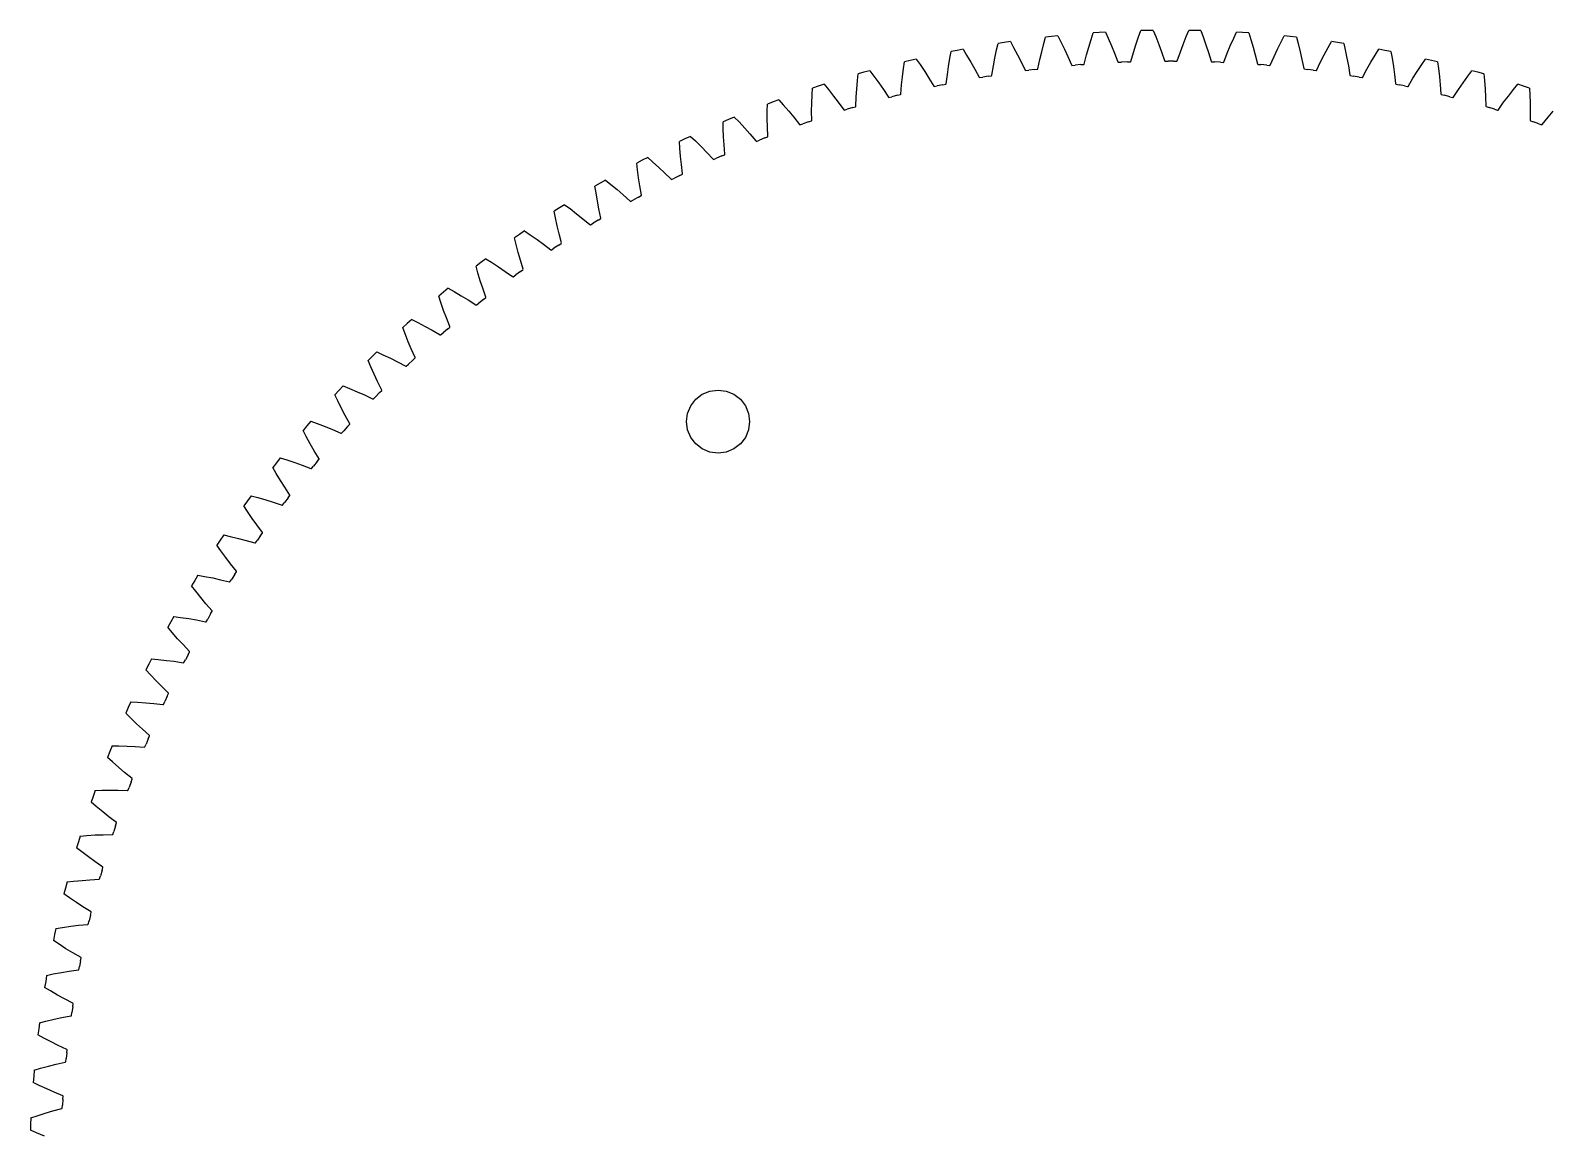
# Model space of a CAD drawing. Header units: millimetres. Extents: x -1110 to 413, y -747 to 380.
# Drawn here: x -876.6 to -763.6, y -357.4 to -275.4 of the extents above; entities that cross this region are included whole.
import ezdxf

# ---------------------------------------------------------------- set-up
doc = ezdxf.new("R2010")
doc.units = ezdxf.units.MM

msp = doc.modelspace()

# ---------------------------------------------------------------- linework, layer by layer
for p, q in [((-797.77, -276.08), (-797.62, -275.6)), ((-797.16, -275.57), (-797.62, -275.6)), ((-796.7, -275.54), (-797.16, -275.57)), ((-796.7, -275.54), (-796.49, -276)), ((-794.24, -275.9), (-794.07, -275.43)), ((-793.61, -275.42), (-794.07, -275.43)), ((-793.15, -275.42), (-793.61, -275.42)), ((-793.15, -275.42), (-792.96, -275.88)), ((-790.7, -275.88), (-790.51, -275.42)), ((-790.06, -275.42), (-790.51, -275.42)), ((-789.6, -275.43), (-790.06, -275.42)), ((-789.6, -275.43), (-789.43, -275.9)), ((-787.17, -276), (-786.96, -275.54)), ((-786.51, -275.57), (-786.96, -275.54)), ((-786.05, -275.6), (-786.51, -275.57)), ((-786.05, -275.6), (-785.9, -276.08)), ((-807.28, -276.82), (-807.73, -276.91)), ((-807.28, -276.82), (-807.02, -277.25)), ((-804.79, -276.87), (-804.68, -276.38)), ((-804.23, -276.32), (-804.68, -276.38)), ((-803.77, -276.25), (-804.23, -276.32)), ((-803.77, -276.25), (-803.53, -276.68)), ((-803.53, -276.68), (-803.23, -277.23)), ((-801.44, -277), (-801.29, -276.4)), ((-801.29, -276.4), (-801.16, -275.92)), ((-800.7, -275.87), (-801.16, -275.92)), ((-800.25, -275.82), (-800.7, -275.87)), ((-800.25, -275.82), (-800.02, -276.27)), ((-800.02, -276.27), (-799.74, -276.82)), ((-799.74, -276.82), (-799.5, -277.36)), ((-798.1, -277.24), (-797.94, -276.67)), ((-797.94, -276.67), (-797.77, -276.08)), ((-796.49, -276), (-796.24, -276.57)), ((-796.24, -276.57), (-796.02, -277.11)), ((-794.62, -277.05), (-794.44, -276.49)), ((-794.44, -276.49), (-794.24, -275.9)), ((-792.96, -275.88), (-792.74, -276.46)), ((-792.74, -276.46), (-792.53, -277.01)), ((-791.13, -277.01), (-790.93, -276.46)), ((-790.93, -276.46), (-790.7, -275.88)), ((-789.43, -275.9), (-789.23, -276.49)), ((-789.23, -276.49), (-789.05, -277.05)), ((-787.65, -277.11), (-787.42, -276.57)), ((-787.42, -276.57), (-787.17, -276)), ((-785.9, -276.08), (-785.72, -276.67)), ((-785.72, -276.67), (-785.57, -277.24)), ((-784.17, -277.36), (-783.92, -276.82)), ((-783.92, -276.82), (-783.65, -276.27)), ((-783.65, -276.27), (-783.42, -275.82)), ((-782.97, -275.87), (-783.42, -275.82)), ((-782.51, -275.92), (-782.97, -275.87)), ((-782.51, -275.92), (-782.38, -276.4)), ((-782.38, -276.4), (-782.23, -277)), ((-780.44, -277.23), (-780.14, -276.68)), ((-780.14, -276.68), (-779.89, -276.25)), ((-779.44, -276.32), (-779.89, -276.25)), ((-778.99, -276.38), (-779.44, -276.32)), ((-778.99, -276.38), (-778.88, -276.87)), ((-776.65, -277.25), (-776.39, -276.82)), ((-775.94, -276.91), (-776.39, -276.82)), ((-811.72, -278.25), (-811.65, -277.75)), ((-811.21, -277.65), (-811.65, -277.75)), ((-810.76, -277.54), (-811.21, -277.65)), ((-810.76, -277.54), (-810.48, -277.95)), ((-810.48, -277.95), (-810.14, -278.47)), ((-808.37, -278.1), (-808.27, -277.49)), ((-808.27, -277.49), (-808.18, -276.99)), ((-807.73, -276.91), (-808.18, -276.99)), ((-807.02, -277.25), (-806.7, -277.78)), ((-806.7, -277.78), (-806.41, -278.29)), ((-805.02, -278.06), (-804.92, -277.48)), ((-804.92, -277.48), (-804.79, -276.87)), ((-803.23, -277.23), (-802.96, -277.75)), ((-802.96, -277.75), (-802.66, -278.36)), ((-801.72, -278.27), (-801.57, -277.58)), ((-801.57, -277.58), (-801.44, -277)), ((-799.5, -277.36), (-799.22, -277.98)), ((-799.22, -277.98), (-799.2, -278.02)), ((-798.53, -277.96), (-798.96, -278)), ((-798.53, -277.96), (-798.3, -277.95)), ((-798.3, -277.95), (-798.28, -277.93)), ((-798.28, -277.93), (-798.1, -277.24)), ((-796.02, -277.11), (-795.77, -277.75)), ((-795.77, -277.75), (-795.75, -277.78)), ((-795.75, -277.78), (-795.51, -277.77)), ((-795.07, -277.76), (-795.51, -277.77)), ((-795.07, -277.76), (-794.85, -277.75)), ((-794.85, -277.75), (-794.82, -277.73)), ((-794.82, -277.73), (-794.62, -277.05)), ((-792.53, -277.01), (-792.31, -277.65)), ((-792.31, -277.65), (-792.29, -277.69)), ((-792.29, -277.69), (-792.05, -277.69)), ((-791.62, -277.69), (-792.05, -277.69)), ((-791.62, -277.69), (-791.39, -277.69)), ((-791.39, -277.69), (-791.36, -277.68)), ((-791.36, -277.68), (-791.13, -277.01)), ((-789.05, -277.05), (-788.85, -277.7)), ((-788.85, -277.7), (-788.83, -277.74)), ((-788.83, -277.74), (-788.59, -277.76)), ((-788.16, -277.77), (-788.59, -277.76)), ((-788.16, -277.77), (-787.93, -277.79)), ((-787.93, -277.79), (-787.91, -277.77)), ((-787.91, -277.77), (-787.65, -277.11)), ((-785.57, -277.24), (-785.4, -277.9)), ((-785.4, -277.9), (-785.38, -277.94)), ((-785.38, -277.94), (-785.14, -277.96)), ((-784.71, -278), (-785.14, -277.96)), ((-784.46, -278), (-784.17, -277.36)), ((-782.23, -277), (-782.1, -277.58)), ((-782.1, -277.58), (-781.96, -278.24)), ((-781.02, -278.39), (-780.71, -277.75)), ((-780.71, -277.75), (-780.44, -277.23)), ((-778.88, -276.87), (-778.75, -277.48)), ((-778.75, -277.48), (-778.64, -278.06)), ((-777.26, -278.29), (-776.97, -277.78)), ((-776.97, -277.78), (-776.65, -277.25)), ((-775.49, -276.99), (-775.94, -276.91)), ((-775.49, -276.99), (-775.4, -277.49)), ((-775.4, -277.49), (-775.3, -278.1)), ((-773.53, -278.47), (-773.19, -277.95)), ((-773.19, -277.95), (-772.91, -277.54)), ((-772.46, -277.65), (-772.91, -277.54)), ((-772.02, -277.75), (-772.46, -277.65)), ((-772.02, -277.75), (-771.95, -278.25)), ((-815.14, -279.15), (-815.09, -278.65)), ((-814.65, -278.53), (-815.09, -278.65)), ((-814.21, -278.41), (-814.65, -278.53)), ((-814.21, -278.41), (-813.91, -278.81)), ((-813.91, -278.81), (-813.55, -279.31)), ((-811.85, -279.45), (-811.8, -278.86)), ((-811.8, -278.86), (-811.72, -278.25)), ((-810.14, -278.47), (-809.82, -278.97)), ((-809.82, -278.97), (-809.47, -279.56)), ((-808.54, -279.38), (-808.45, -278.68)), ((-808.45, -278.68), (-808.37, -278.1)), ((-806.41, -278.29), (-806.08, -278.89)), ((-806.08, -278.89), (-806.05, -278.92)), ((-806.05, -278.92), (-805.81, -278.89)), ((-805.39, -278.81), (-805.81, -278.89)), ((-805.39, -278.81), (-805.16, -278.78)), ((-805.16, -278.78), (-805.14, -278.75)), ((-805.14, -278.75), (-805.02, -278.06)), ((-802.66, -278.36), (-802.63, -278.4)), ((-802.63, -278.4), (-802.39, -278.37)), ((-801.97, -278.32), (-802.39, -278.37)), ((-801.97, -278.32), (-801.74, -278.29)), ((-801.74, -278.29), (-801.72, -278.27)), ((-799.2, -278.02), (-798.96, -278)), ((-784.71, -278), (-784.48, -278.02)), ((-784.48, -278.02), (-784.46, -278)), ((-781.96, -278.24), (-781.94, -278.28)), ((-781.94, -278.28), (-781.7, -278.32)), ((-781.27, -278.37), (-781.7, -278.32)), ((-781.27, -278.37), (-781.05, -278.4)), ((-781.05, -278.4), (-781.02, -278.39)), ((-778.64, -278.06), (-778.53, -278.73)), ((-778.53, -278.73), (-778.52, -278.77)), ((-778.52, -278.77), (-778.28, -278.81)), ((-777.85, -278.89), (-778.28, -278.81)), ((-777.85, -278.89), (-777.63, -278.92)), ((-777.63, -278.92), (-777.6, -278.91)), ((-777.6, -278.91), (-777.26, -278.29)), ((-775.3, -278.1), (-775.21, -278.68)), ((-775.21, -278.68), (-775.13, -279.36)), ((-774.21, -279.58), (-773.84, -278.97)), ((-773.84, -278.97), (-773.53, -278.47)), ((-771.95, -278.25), (-771.87, -278.86)), ((-771.87, -278.86), (-771.81, -279.45)), ((-770.12, -279.31), (-769.76, -278.81)), ((-769.76, -278.81), (-769.46, -278.41)), ((-769.02, -278.53), (-769.46, -278.41)), ((-768.58, -278.65), (-769.02, -278.53)), ((-768.58, -278.65), (-768.53, -279.15)), ((-818.54, -280.82), (-818.51, -280.2)), ((-818.51, -280.2), (-818.48, -279.7)), ((-818.05, -279.56), (-818.48, -279.7)), ((-817.61, -279.42), (-818.05, -279.56)), ((-817.61, -279.42), (-817.3, -279.8)), ((-817.3, -279.8), (-816.92, -280.29)), ((-815.22, -280.36), (-815.19, -279.77)), ((-815.19, -279.77), (-815.14, -279.15)), ((-813.55, -279.31), (-813.21, -279.8)), ((-813.21, -279.8), (-812.84, -280.37)), ((-812.15, -280.23), (-812.57, -280.34)), ((-812.15, -280.23), (-811.93, -280.18)), ((-811.93, -280.18), (-811.91, -280.15)), ((-811.91, -280.15), (-811.85, -279.45)), ((-809.47, -279.56), (-809.44, -279.59)), ((-809.44, -279.59), (-809.21, -279.54)), ((-808.79, -279.45), (-809.21, -279.54)), ((-808.79, -279.45), (-808.56, -279.41)), ((-808.56, -279.41), (-808.54, -279.38)), ((-775.13, -279.36), (-775.12, -279.4)), ((-775.12, -279.4), (-774.88, -279.45)), ((-774.46, -279.54), (-774.88, -279.45)), ((-774.46, -279.54), (-774.24, -279.59)), ((-774.24, -279.59), (-774.21, -279.58)), ((-771.81, -279.45), (-771.76, -280.13)), ((-771.76, -280.13), (-771.74, -280.17)), ((-771.74, -280.17), (-771.51, -280.23)), ((-771.09, -280.34), (-771.51, -280.23)), ((-770.85, -280.39), (-770.45, -279.8)), ((-770.45, -279.8), (-770.12, -279.31)), ((-768.53, -279.15), (-768.48, -279.77)), ((-768.48, -279.77), (-768.45, -280.36)), ((-766.75, -280.29), (-766.37, -279.8)), ((-766.37, -279.8), (-766.05, -279.42)), ((-765.62, -279.56), (-766.05, -279.42)), ((-765.18, -279.7), (-765.62, -279.56)), ((-765.18, -279.7), (-765.15, -280.2)), ((-765.15, -280.2), (-765.13, -280.82)), ((-821.84, -281.39), (-821.83, -280.89)), ((-821.41, -280.73), (-821.83, -280.89)), ((-820.98, -280.57), (-821.41, -280.73)), ((-820.98, -280.57), (-820.65, -280.94)), ((-820.65, -280.94), (-820.24, -281.41)), ((-818.55, -281.41), (-818.54, -280.82)), ((-816.92, -280.29), (-816.56, -280.76)), ((-816.56, -280.76), (-816.16, -281.32)), ((-816.16, -281.32), (-816.13, -281.35)), ((-816.13, -281.35), (-815.9, -281.28)), ((-815.49, -281.15), (-815.9, -281.28)), ((-815.49, -281.15), (-815.27, -281.09)), ((-815.27, -281.09), (-815.25, -281.06)), ((-815.25, -281.06), (-815.22, -280.36)), ((-812.84, -280.37), (-812.81, -280.4)), ((-812.81, -280.4), (-812.57, -280.34)), ((-771.09, -280.34), (-770.87, -280.4)), ((-770.87, -280.4), (-770.85, -280.39)), ((-768.45, -280.36), (-768.42, -281.04)), ((-768.42, -281.04), (-768.41, -281.08)), ((-768.41, -281.08), (-768.18, -281.15)), ((-767.77, -281.28), (-768.18, -281.15)), ((-767.77, -281.28), (-767.55, -281.35)), ((-767.55, -281.35), (-767.52, -281.34)), ((-767.52, -281.34), (-767.1, -280.76)), ((-767.1, -280.76), (-766.75, -280.29)), ((-765.13, -280.82), (-765.12, -281.41)), ((-824.71, -282.03), (-825.13, -282.21)), ((-825.12, -282.71), (-825.13, -282.21)), ((-824.29, -281.86), (-824.71, -282.03)), ((-824.29, -281.86), (-823.94, -282.22)), ((-823.94, -282.22), (-823.52, -282.67)), ((-821.84, -282.01), (-821.84, -281.39)), ((-821.82, -282.59), (-821.84, -282.01)), ((-820.24, -281.41), (-819.87, -281.87)), ((-819.87, -281.87), (-819.45, -282.4)), ((-819.45, -282.4), (-819.41, -282.43)), ((-819.41, -282.43), (-819.19, -282.36)), ((-818.78, -282.21), (-819.19, -282.36)), ((-818.78, -282.21), (-818.56, -282.14)), ((-818.56, -282.14), (-818.54, -282.11)), ((-818.54, -282.11), (-818.55, -281.41)), ((-765.12, -281.41), (-765.13, -282.09)), ((-765.13, -282.09), (-765.11, -282.13)), ((-765.11, -282.13), (-764.89, -282.21)), ((-764.48, -282.36), (-764.89, -282.21)), ((-764.48, -282.36), (-764.27, -282.43)), ((-764.27, -282.43), (-764.24, -282.42)), ((-764.24, -282.42), (-763.8, -281.87)), ((-763.8, -281.87), (-763.42, -281.41)), ((-827.96, -283.48), (-828.37, -283.68)), ((-827.54, -283.29), (-827.96, -283.48)), ((-827.54, -283.29), (-827.18, -283.63)), ((-827.18, -283.63), (-826.74, -284.07)), ((-825.09, -283.33), (-825.12, -282.71)), ((-825.05, -283.92), (-825.09, -283.33)), ((-823.52, -282.67), (-823.13, -283.11)), ((-823.13, -283.11), (-822.68, -283.63)), ((-822.68, -283.63), (-822.65, -283.66)), ((-822.65, -283.66), (-822.42, -283.57)), ((-822.02, -283.41), (-822.42, -283.57)), ((-822.02, -283.41), (-821.81, -283.33)), ((-821.79, -283.3), (-821.82, -282.59)), ((-821.81, -283.33), (-821.79, -283.3)), ((-828.33, -284.17), (-828.37, -283.68)), ((-828.28, -284.79), (-828.33, -284.17)), ((-826.74, -284.07), (-826.33, -284.49)), ((-826.33, -284.49), (-825.86, -284.99)), ((-825.21, -284.74), (-825.61, -284.92)), ((-825.21, -284.74), (-825, -284.65)), ((-824.99, -284.62), (-825.05, -283.92)), ((-825, -284.65), (-824.99, -284.62)), ((-831.14, -285.06), (-831.54, -285.27)), ((-831.49, -285.77), (-831.54, -285.27)), ((-831.41, -286.38), (-831.49, -285.77)), ((-830.73, -284.85), (-831.14, -285.06)), ((-830.73, -284.85), (-830.36, -285.18)), ((-830.36, -285.18), (-829.9, -285.6)), ((-829.9, -285.6), (-829.47, -286)), ((-828.22, -285.38), (-828.28, -284.79)), ((-828.13, -286.08), (-828.22, -285.38)), ((-825.86, -284.99), (-825.83, -285.01)), ((-825.83, -285.01), (-825.61, -284.92)), ((-834.25, -286.77), (-834.65, -287)), ((-834.57, -287.49), (-834.65, -287)), ((-833.86, -286.54), (-834.25, -286.77)), ((-833.86, -286.54), (-833.47, -286.86)), ((-833.47, -286.86), (-832.99, -287.25)), ((-831.32, -286.97), (-831.41, -286.38)), ((-831.2, -287.66), (-831.32, -286.97)), ((-829.47, -286), (-828.99, -286.48)), ((-828.99, -286.48), (-828.95, -286.5)), ((-828.95, -286.5), (-828.73, -286.4)), ((-828.34, -286.21), (-828.73, -286.4)), ((-828.34, -286.21), (-828.14, -286.11)), ((-828.14, -286.11), (-828.13, -286.08)), ((-834.47, -288.11), (-834.57, -287.49)), ((-834.35, -288.68), (-834.47, -288.11)), ((-832.99, -287.25), (-832.55, -287.64)), ((-832.55, -287.64), (-832.04, -288.1)), ((-832.04, -288.1), (-832, -288.12)), ((-832, -288.12), (-831.79, -288.01)), ((-831.41, -287.8), (-831.79, -288.01)), ((-831.41, -287.8), (-831.21, -287.69)), ((-831.21, -287.69), (-831.2, -287.66)), ((-837.29, -288.61), (-837.68, -288.86)), ((-837.58, -289.35), (-837.68, -288.86)), ((-836.91, -288.37), (-837.29, -288.61)), ((-836.91, -288.37), (-836.5, -288.66)), ((-836.5, -288.66), (-836.01, -289.04)), ((-836.01, -289.04), (-835.55, -289.41)), ((-834.21, -289.38), (-834.35, -288.68)), ((-839.88, -290.32), (-840.25, -290.58)), ((-839.88, -290.32), (-839.46, -290.6)), ((-837.45, -289.95), (-837.58, -289.35)), ((-837.31, -290.53), (-837.45, -289.95)), ((-835.55, -289.41), (-835.03, -289.85)), ((-835.03, -289.85), (-834.99, -289.87)), ((-834.99, -289.87), (-834.78, -289.74)), ((-834.41, -289.52), (-834.78, -289.74)), ((-834.41, -289.52), (-834.22, -289.4)), ((-834.22, -289.4), (-834.21, -289.38)), ((-840.25, -290.58), (-840.63, -290.84)), ((-840.51, -291.33), (-840.63, -290.84)), ((-840.35, -291.93), (-840.51, -291.33)), ((-839.46, -290.6), (-838.95, -290.95)), ((-838.95, -290.95), (-838.48, -291.3)), ((-838.48, -291.3), (-837.94, -291.72)), ((-837.34, -291.37), (-837.7, -291.61)), ((-837.34, -291.37), (-837.15, -291.24)), ((-837.14, -291.21), (-837.31, -290.53)), ((-837.15, -291.24), (-837.14, -291.21)), ((-843.13, -292.67), (-843.49, -292.94)), ((-842.76, -292.39), (-843.13, -292.67)), ((-842.76, -292.39), (-842.34, -292.65)), ((-842.34, -292.65), (-841.81, -292.99)), ((-840.19, -292.49), (-840.35, -291.93)), ((-839.99, -293.17), (-840.19, -292.49)), ((-837.94, -291.72), (-837.9, -291.74)), ((-837.9, -291.74), (-837.7, -291.61)), ((-843.35, -293.42), (-843.49, -292.94)), ((-843.17, -294.02), (-843.35, -293.42)), ((-841.81, -292.99), (-841.33, -293.32)), ((-841.33, -293.32), (-840.77, -293.71)), ((-840.77, -293.71), (-840.73, -293.72)), ((-840.73, -293.72), (-840.53, -293.59)), ((-840.18, -293.33), (-840.53, -293.59)), ((-840.18, -293.33), (-840, -293.2)), ((-840, -293.2), (-839.99, -293.17)), ((-845.91, -294.87), (-846.26, -295.17)), ((-845.56, -294.58), (-845.91, -294.87)), ((-845.56, -294.58), (-845.12, -294.83)), ((-845.12, -294.83), (-844.59, -295.14)), ((-842.99, -294.58), (-843.17, -294.02)), ((-842.75, -295.24), (-842.99, -294.58)), ((-846.11, -295.64), (-846.26, -295.17)), ((-845.9, -296.23), (-846.11, -295.64)), ((-844.59, -295.14), (-844.08, -295.45)), ((-844.08, -295.45), (-843.51, -295.82)), ((-843.51, -295.82), (-843.47, -295.83)), ((-843.47, -295.83), (-843.28, -295.68)), ((-842.94, -295.42), (-843.28, -295.68)), ((-842.94, -295.42), (-842.76, -295.27)), ((-842.76, -295.27), (-842.75, -295.24)), ((-848.6, -297.2), (-848.94, -297.5)), ((-848.26, -296.89), (-848.6, -297.2)), ((-848.26, -296.89), (-847.82, -297.12)), ((-847.82, -297.12), (-847.27, -297.41)), ((-845.69, -296.78), (-845.9, -296.23)), ((-845.43, -297.43), (-845.69, -296.78)), ((-848.76, -297.97), (-848.94, -297.5)), ((-848.53, -298.55), (-848.76, -297.97)), ((-847.27, -297.41), (-846.75, -297.69)), ((-846.75, -297.69), (-846.16, -298.04)), ((-846.16, -298.04), (-846.12, -298.05)), ((-846.12, -298.05), (-845.94, -297.89)), ((-845.61, -297.61), (-845.94, -297.89)), ((-845.61, -297.61), (-845.44, -297.46)), ((-845.44, -297.46), (-845.43, -297.43)), ((-850.86, -299.31), (-851.19, -299.63)), ((-850.86, -299.31), (-850.41, -299.52)), ((-848.3, -299.09), (-848.53, -298.55)), ((-848.01, -299.73), (-848.3, -299.09)), ((-851.19, -299.63), (-851.52, -299.95)), ((-851.32, -300.41), (-851.52, -299.95)), ((-851.07, -300.97), (-851.32, -300.41)), ((-850.41, -299.52), (-849.85, -299.78)), ((-849.85, -299.78), (-849.32, -300.05)), ((-849.32, -300.05), (-848.72, -300.37)), ((-848.72, -300.37), (-848.68, -300.38)), ((-848.68, -300.38), (-848.5, -300.21)), ((-848.19, -299.92), (-848.5, -300.21)), ((-848.19, -299.92), (-848.02, -299.76)), ((-848.02, -299.76), (-848.01, -299.73)), ((-850.81, -301.51), (-851.07, -300.97)), ((-850.5, -302.14), (-850.81, -301.51)), ((-853.68, -302.17), (-853.99, -302.5)), ((-853.77, -302.95), (-853.99, -302.5)), ((-853.36, -301.84), (-853.68, -302.17)), ((-853.36, -301.84), (-852.9, -302.02)), ((-852.9, -302.02), (-852.33, -302.27)), ((-852.33, -302.27), (-851.79, -302.51)), ((-851.79, -302.51), (-851.18, -302.8)), ((-851.18, -302.8), (-851.14, -302.81)), ((-851.14, -302.81), (-850.96, -302.64)), ((-850.66, -302.33), (-850.96, -302.64)), ((-850.66, -302.33), (-850.5, -302.17)), ((-850.5, -302.17), (-850.5, -302.14)), ((-827.52, -303.32), (-827.15, -302.83)), ((-827.15, -302.83), (-826.67, -302.46)), ((-826.67, -302.46), (-826.1, -302.23)), ((-826.1, -302.23), (-825.49, -302.15)), ((-825.49, -302.15), (-824.89, -302.23)), ((-824.89, -302.23), (-824.32, -302.46)), ((-824.32, -302.46), (-823.84, -302.83)), ((-823.84, -302.83), (-823.46, -303.32)), ((-853.5, -303.51), (-853.77, -302.95)), ((-853.22, -304.03), (-853.5, -303.51)), ((-827.84, -304.49), (-827.76, -303.88)), ((-827.76, -303.88), (-827.52, -303.32)), ((-823.46, -303.32), (-823.23, -303.88)), ((-823.23, -303.88), (-823.15, -304.49)), ((-856.06, -304.81), (-856.35, -305.16)), ((-855.76, -304.46), (-856.06, -304.81)), ((-855.76, -304.46), (-855.29, -304.63)), ((-855.29, -304.63), (-854.7, -304.85)), ((-854.7, -304.85), (-854.16, -305.07)), ((-854.16, -305.07), (-853.53, -305.34)), ((-853.04, -304.85), (-853.32, -305.17)), ((-852.88, -304.65), (-853.22, -304.03)), ((-853.04, -304.85), (-852.88, -304.68)), ((-852.88, -304.68), (-852.88, -304.65)), ((-827.76, -305.1), (-827.84, -304.49)), ((-827.52, -305.66), (-827.76, -305.1)), ((-823.23, -305.1), (-823.46, -305.66)), ((-823.15, -304.49), (-823.23, -305.1)), ((-856.12, -305.6), (-856.35, -305.16)), ((-855.82, -306.14), (-856.12, -305.6)), ((-855.52, -306.65), (-855.82, -306.14)), ((-853.53, -305.34), (-853.49, -305.34)), ((-853.49, -305.34), (-853.32, -305.17)), ((-827.15, -306.15), (-827.52, -305.66)), ((-826.67, -306.52), (-827.15, -306.15)), ((-823.84, -306.15), (-824.32, -306.52)), ((-823.46, -305.66), (-823.84, -306.15)), ((-858.04, -307.19), (-858.32, -307.55)), ((-858.04, -307.19), (-857.56, -307.34)), ((-857.56, -307.34), (-856.97, -307.53)), ((-855.15, -307.25), (-855.52, -306.65)), ((-855.3, -307.46), (-855.16, -307.28)), ((-855.16, -307.28), (-855.15, -307.25)), ((-826.1, -306.75), (-826.67, -306.52)), ((-825.49, -306.83), (-826.1, -306.75)), ((-824.89, -306.75), (-825.49, -306.83)), ((-824.32, -306.52), (-824.89, -306.75)), ((-858.32, -307.55), (-858.6, -307.91)), ((-858.35, -308.34), (-858.6, -307.91)), ((-858.03, -308.87), (-858.35, -308.34)), ((-856.97, -307.53), (-856.41, -307.73)), ((-856.41, -307.73), (-855.78, -307.97)), ((-855.78, -307.97), (-855.73, -307.97)), ((-855.73, -307.97), (-855.58, -307.79)), ((-855.3, -307.46), (-855.58, -307.79)), ((-857.71, -309.36), (-858.03, -308.87)), ((-857.32, -309.95), (-857.71, -309.36)), ((-860.47, -310.38), (-860.74, -310.75)), ((-860.47, -311.17), (-860.74, -310.75)), ((-860.2, -310.01), (-860.47, -310.38)), ((-860.2, -310.01), (-859.72, -310.14)), ((-859.72, -310.14), (-859.12, -310.3)), ((-859.12, -310.3), (-858.56, -310.48)), ((-858.56, -310.48), (-857.91, -310.69)), ((-857.91, -310.69), (-857.87, -310.7)), ((-857.87, -310.7), (-857.72, -310.51)), ((-857.46, -310.16), (-857.72, -310.51)), ((-857.46, -310.16), (-857.32, -309.98)), ((-857.32, -309.98), (-857.32, -309.95)), ((-860.12, -311.68), (-860.47, -311.17)), ((-859.78, -312.16), (-860.12, -311.68)), ((-862.24, -312.91), (-862.5, -313.29)), ((-862.24, -312.91), (-861.76, -313.02)), ((-861.76, -313.02), (-861.15, -313.17)), ((-859.37, -312.74), (-859.78, -312.16)), ((-859.5, -312.95), (-859.74, -313.31)), ((-859.5, -312.95), (-859.37, -312.77)), ((-859.37, -312.77), (-859.37, -312.74)), ((-862.5, -313.29), (-862.75, -313.68)), ((-862.46, -314.08), (-862.75, -313.68)), ((-862.09, -314.59), (-862.46, -314.08)), ((-861.15, -313.17), (-860.58, -313.32)), ((-860.58, -313.32), (-859.93, -313.5)), ((-859.93, -313.5), (-859.88, -313.5)), ((-859.88, -313.5), (-859.74, -313.31)), ((-861.74, -315.05), (-862.09, -314.59)), ((-861.3, -315.61), (-861.74, -315.05)), ((-864.4, -316.3), (-864.64, -316.69)), ((-864.16, -315.9), (-864.4, -316.3)), ((-864.16, -315.9), (-863.67, -315.99)), ((-863.67, -315.99), (-863.06, -316.11)), ((-863.06, -316.11), (-862.49, -316.24)), ((-862.49, -316.24), (-861.82, -316.39)), ((-861.82, -316.39), (-861.78, -316.39)), ((-861.78, -316.39), (-861.65, -316.19)), ((-861.42, -315.83), (-861.65, -316.19)), ((-861.42, -315.83), (-861.29, -315.64)), ((-861.29, -315.64), (-861.3, -315.61)), ((-864.33, -317.08), (-864.64, -316.69)), ((-863.94, -317.57), (-864.33, -317.08)), ((-863.57, -318.02), (-863.94, -317.57)), ((-863.11, -318.55), (-863.57, -318.02)), ((-863.22, -318.78), (-863.1, -318.58)), ((-863.1, -318.58), (-863.11, -318.55)), ((-866.18, -319.37), (-866.4, -319.77)), ((-866.08, -320.16), (-866.4, -319.77)), ((-865.96, -318.97), (-866.18, -319.37)), ((-865.96, -318.97), (-865.46, -319.04)), ((-865.46, -319.04), (-864.85, -319.13)), ((-864.85, -319.13), (-864.27, -319.23)), ((-864.27, -319.23), (-863.6, -319.36)), ((-863.6, -319.36), (-863.56, -319.36)), ((-863.56, -319.36), (-863.43, -319.16)), ((-863.22, -318.78), (-863.43, -319.16)), ((-865.67, -320.62), (-866.08, -320.16)), ((-865.27, -321.06), (-865.67, -320.62)), ((-864.79, -321.58), (-865.27, -321.06)), ((-864.89, -321.81), (-865.09, -322.19)), ((-864.89, -321.81), (-864.78, -321.61)), ((-864.78, -321.61), (-864.79, -321.58)), ((-867.82, -322.52), (-868.03, -322.93)), ((-867.69, -323.3), (-868.03, -322.93)), ((-867.62, -322.11), (-867.82, -322.52)), ((-867.62, -322.11), (-867.12, -322.16)), ((-867.12, -322.16), (-866.51, -322.23)), ((-866.51, -322.23), (-865.92, -322.3)), ((-865.92, -322.3), (-865.25, -322.41)), ((-865.25, -322.41), (-865.2, -322.4)), ((-865.2, -322.4), (-865.09, -322.19)), ((-867.26, -323.75), (-867.69, -323.3)), ((-866.85, -324.17), (-867.26, -323.75)), ((-866.34, -324.66), (-866.85, -324.17)), ((-869.15, -325.32), (-869.34, -325.74)), ((-869.15, -325.32), (-868.65, -325.34)), ((-868.65, -325.34), (-868.03, -325.39)), ((-868.03, -325.39), (-867.45, -325.44)), ((-867.45, -325.44), (-866.77, -325.51)), ((-866.72, -325.51), (-866.62, -325.29)), ((-866.44, -324.9), (-866.62, -325.29)), ((-866.44, -324.9), (-866.34, -324.69)), ((-866.34, -324.69), (-866.34, -324.66)), ((-869.34, -325.74), (-869.52, -326.15)), ((-869.17, -326.51), (-869.52, -326.15)), ((-868.72, -326.94), (-869.17, -326.51)), ((-866.77, -325.51), (-866.72, -325.51)), ((-868.29, -327.34), (-868.72, -326.94)), ((-867.77, -327.82), (-868.29, -327.34)), ((-870.55, -328.59), (-870.71, -329.01)), ((-870.55, -328.59), (-870.05, -328.59)), ((-870.05, -328.59), (-869.42, -328.61)), ((-869.42, -328.61), (-868.84, -328.63)), ((-868.84, -328.63), (-868.16, -328.68)), ((-868.16, -328.68), (-868.11, -328.67)), ((-868.11, -328.67), (-868.02, -328.45)), ((-867.85, -328.06), (-868.02, -328.45)), ((-867.85, -328.06), (-867.76, -327.85)), ((-867.76, -327.85), (-867.77, -327.82)), ((-870.71, -329.01), (-870.88, -329.44)), ((-870.52, -329.78), (-870.88, -329.44)), ((-870.05, -330.19), (-870.52, -329.78)), ((-869.61, -330.57), (-870.05, -330.19)), ((-869.06, -331.02), (-869.61, -330.57)), ((-869.13, -331.27), (-869.05, -331.05)), ((-869.05, -331.05), (-869.06, -331.02)), ((-871.8, -331.91), (-871.95, -332.34)), ((-871.8, -331.91), (-871.3, -331.89)), ((-871.3, -331.89), (-870.68, -331.88)), ((-870.68, -331.88), (-870.09, -331.89)), ((-870.09, -331.89), (-869.41, -331.9)), ((-869.41, -331.9), (-869.37, -331.9)), ((-869.37, -331.9), (-869.28, -331.67)), ((-869.13, -331.27), (-869.28, -331.67)), ((-871.95, -332.34), (-872.1, -332.78)), ((-871.72, -333.1), (-872.1, -332.78)), ((-871.24, -333.49), (-871.72, -333.1)), ((-870.78, -333.86), (-871.24, -333.49)), ((-870.22, -334.28), (-870.78, -333.86)), ((-870.28, -334.53), (-870.21, -334.31)), ((-870.21, -334.31), (-870.22, -334.28)), ((-872.92, -335.29), (-873.05, -335.72)), ((-872.92, -335.29), (-872.42, -335.25)), ((-872.42, -335.25), (-871.8, -335.21)), ((-871.8, -335.21), (-871.21, -335.19)), ((-871.21, -335.19), (-870.53, -335.18)), ((-870.53, -335.18), (-870.49, -335.17)), ((-870.49, -335.17), (-870.41, -334.94)), ((-870.28, -334.53), (-870.41, -334.94)), ((-873.05, -335.72), (-873.18, -336.16)), ((-872.79, -336.47), (-873.18, -336.16)), ((-872.29, -336.84), (-872.79, -336.47)), ((-871.82, -337.19), (-872.29, -336.84)), ((-871.23, -337.59), (-871.82, -337.19)), ((-871.28, -337.84), (-871.4, -338.25)), ((-871.28, -337.84), (-871.22, -337.62)), ((-871.22, -337.62), (-871.23, -337.59)), ((-873.89, -338.7), (-874.01, -339.15)), ((-873.89, -338.7), (-873.4, -338.64)), ((-873.4, -338.64), (-872.78, -338.58)), ((-872.78, -338.58), (-872.19, -338.53)), ((-872.19, -338.53), (-871.51, -338.5)), ((-871.51, -338.5), (-871.47, -338.48)), ((-871.47, -338.48), (-871.4, -338.25)), ((-874.01, -339.15), (-874.12, -339.59)), ((-873.71, -339.88), (-874.12, -339.59)), ((-873.2, -340.23), (-873.71, -339.88)), ((-872.71, -340.55), (-873.2, -340.23)), ((-872.11, -340.93), (-872.71, -340.55)), ((-872.15, -341.18), (-872.25, -341.6)), ((-872.15, -341.18), (-872.1, -340.96)), ((-872.1, -340.96), (-872.11, -340.93)), ((-874.72, -342.16), (-874.82, -342.61)), ((-874.72, -342.16), (-874.23, -342.08)), ((-874.23, -342.08), (-873.61, -341.99)), ((-873.61, -341.99), (-873.03, -341.92)), ((-873.03, -341.92), (-872.35, -341.85)), ((-872.35, -341.85), (-872.31, -341.84)), ((-872.31, -341.84), (-872.25, -341.6)), ((-874.82, -342.61), (-874.91, -343.05)), ((-874.49, -343.33), (-874.91, -343.05)), ((-873.97, -343.66), (-874.49, -343.33)), ((-873.46, -343.96), (-873.97, -343.66)), ((-872.85, -344.31), (-873.46, -343.96)), ((-872.88, -344.56), (-872.96, -344.99)), ((-872.88, -344.56), (-872.84, -344.34)), ((-872.84, -344.34), (-872.85, -344.31)), ((-875.41, -345.65), (-875.48, -346.1)), ((-875.41, -345.65), (-874.92, -345.54)), ((-874.92, -345.54), (-874.31, -345.43)), ((-874.31, -345.43), (-873.73, -345.34)), ((-873.73, -345.34), (-873.05, -345.24)), ((-873.05, -345.24), (-873.01, -345.22)), ((-873.01, -345.22), (-872.96, -344.99)), ((-875.48, -346.1), (-875.56, -346.55)), ((-875.13, -346.8), (-875.56, -346.55)), ((-874.59, -347.11), (-875.13, -346.8)), ((-874.07, -347.39), (-874.59, -347.11)), ((-873.45, -347.72), (-874.07, -347.39)), ((-873.47, -347.97), (-873.53, -348.4)), ((-873.47, -347.97), (-873.43, -347.75)), ((-873.43, -347.75), (-873.45, -347.72)), ((-875.94, -349.16), (-876, -349.61)), ((-875.94, -349.16), (-875.46, -349.04)), ((-875.46, -349.04), (-874.86, -348.9)), ((-874.86, -348.9), (-874.28, -348.78)), ((-874.28, -348.78), (-873.61, -348.65)), ((-873.61, -348.65), (-873.57, -348.64)), ((-873.57, -348.64), (-873.53, -348.4)), ((-876, -349.61), (-876.06, -350.06)), ((-875.62, -350.3), (-876.06, -350.06)), ((-875.07, -350.59), (-875.62, -350.3)), ((-874.54, -350.85), (-875.07, -350.59)), ((-873.9, -351.15), (-874.54, -350.85)), ((-873.91, -351.4), (-873.95, -351.83)), ((-873.91, -351.4), (-873.88, -351.17)), ((-873.88, -351.17), (-873.9, -351.15)), ((-876.34, -352.69), (-875.86, -352.55)), ((-875.86, -352.55), (-875.26, -352.38)), ((-875.26, -352.38), (-874.69, -352.24)), ((-874.69, -352.24), (-874.02, -352.09)), ((-874.02, -352.09), (-873.98, -352.07)), ((-873.98, -352.07), (-873.95, -351.83)), ((-876.37, -353.14), (-876.41, -353.6)), ((-875.96, -353.82), (-876.41, -353.6)), ((-876.34, -352.69), (-876.37, -353.14)), ((-875.4, -354.08), (-875.96, -353.82)), ((-874.86, -354.32), (-875.4, -354.08)), ((-874.21, -354.59), (-874.86, -354.32)), ((-874.19, -354.62), (-874.21, -354.59)), ((-874.21, -354.85), (-874.19, -354.62)), ((-876.11, -356.07), (-875.51, -355.88)), ((-875.51, -355.88), (-874.95, -355.72)), ((-874.95, -355.72), (-874.29, -355.54)), ((-874.29, -355.54), (-874.25, -355.52)), ((-874.25, -355.52), (-874.23, -355.28)), ((-874.21, -354.85), (-874.23, -355.28)), ((-876.6, -356.69), (-876.62, -357.15)), ((-876.58, -356.23), (-876.6, -356.69)), ((-876.58, -356.23), (-876.11, -356.07)), ((-876.16, -357.35), (-876.62, -357.15)), ((-875.58, -357.59), (-876.16, -357.35))]:
    msp.add_line(p, q)

doc.saveas('drawing.dxf')
